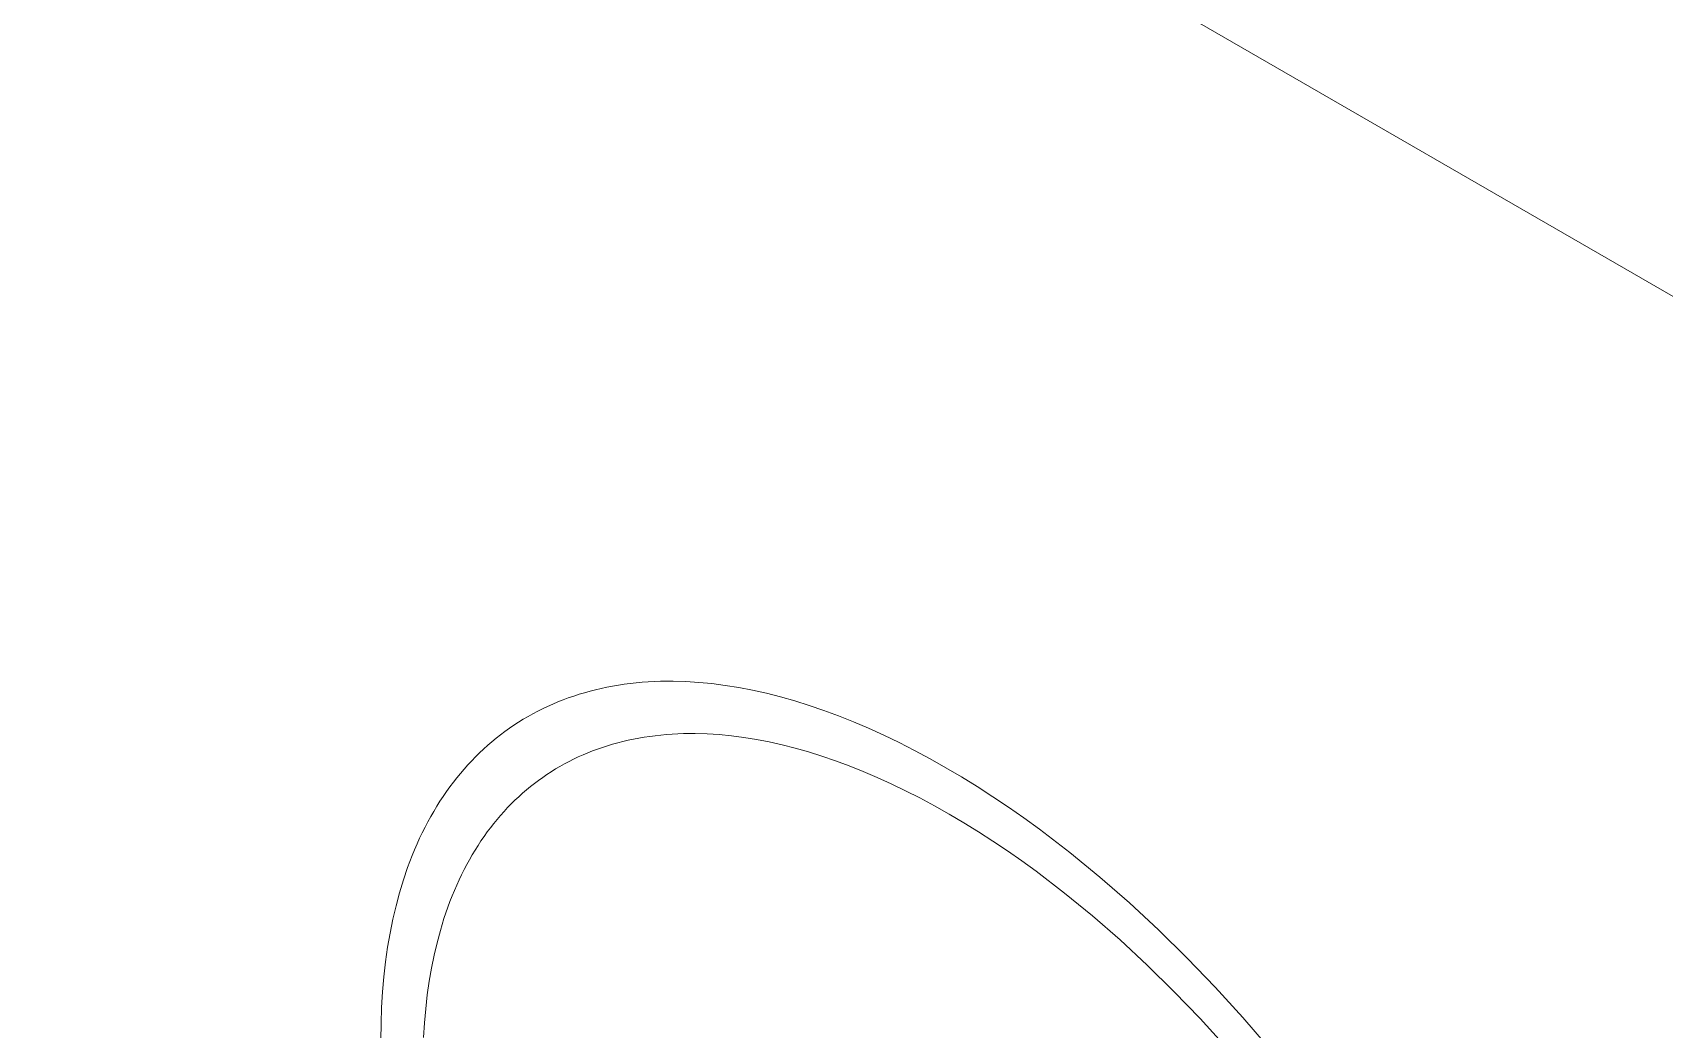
# Model space of a CAD drawing. Header units: millimetres. Extents: x -279 to 4999, y 61 to 3536.
# Drawn here: x 3606.73 to 3639.67, y 1863.45 to 1883.57 of the extents above; entities that cross this region are included whole.
import ezdxf

# ---------------------------------------------------------------- set-up
doc = ezdxf.new("R2010")
doc.units = ezdxf.units.MM
doc.layers.add('ZANO_R', color=7, linetype='Continuous', lineweight=0)

msp = doc.modelspace()

# ---------------------------------------------------------------- linework, layer by layer
at = {"layer": 'ZANO_R'}
for p, q in [((3430.501, 1999.105), (4568.337, 1342.175)), ((3617.65, 1870.176), (3617.542, 1870.139)), ((3617.759, 1870.211), (3617.65, 1870.176)), ((3617.869, 1870.244), (3617.759, 1870.211)), ((3617.98, 1870.275), (3617.869, 1870.244)), ((3618.092, 1870.304), (3617.98, 1870.275)), ((3618.206, 1870.33), (3618.092, 1870.304)), ((3618.32, 1870.354), (3618.206, 1870.33)), ((3618.436, 1870.377), (3618.32, 1870.354)), ((3618.554, 1870.396), (3618.436, 1870.377)), ((3618.672, 1870.414), (3618.554, 1870.396)), ((3618.791, 1870.429), (3618.672, 1870.414)), ((3618.912, 1870.443), (3618.791, 1870.429)), ((3619.033, 1870.454), (3618.912, 1870.443)), ((3619.156, 1870.463), (3619.033, 1870.454)), ((3619.28, 1870.469), (3619.156, 1870.463)), ((3619.405, 1870.473), (3619.28, 1870.469)), ((3619.531, 1870.475), (3619.405, 1870.473)), ((3619.658, 1870.475), (3619.531, 1870.475)), ((3619.915, 1870.468), (3619.658, 1870.475)), ((3620.177, 1870.452), (3619.915, 1870.468)), ((3620.442, 1870.426), (3620.177, 1870.452)), ((3620.711, 1870.391), (3620.442, 1870.426)), ((3620.985, 1870.347), (3620.711, 1870.391)), ((3621.262, 1870.294), (3620.985, 1870.347)), ((3621.542, 1870.231), (3621.262, 1870.294)), ((3621.826, 1870.159), (3621.542, 1870.231)), ((3622.114, 1870.078), (3621.826, 1870.159)), ((3616.924, 1869.87), (3616.826, 1869.818)), ((3617.024, 1869.92), (3616.924, 1869.87)), ((3617.125, 1869.968), (3617.024, 1869.92)), ((3617.228, 1870.014), (3617.125, 1869.968)), ((3617.331, 1870.058), (3617.228, 1870.014)), ((3617.436, 1870.1), (3617.331, 1870.058)), ((3617.542, 1870.139), (3617.436, 1870.1)), ((3622.405, 1869.987), (3622.114, 1870.078)), ((3622.699, 1869.886), (3622.405, 1869.987)), ((3622.997, 1869.776), (3622.699, 1869.886)), ((3616.354, 1869.526), (3616.263, 1869.461)), ((3616.445, 1869.588), (3616.354, 1869.526)), ((3616.538, 1869.649), (3616.445, 1869.588)), ((3616.633, 1869.708), (3616.538, 1869.649)), ((3616.729, 1869.764), (3616.633, 1869.708)), ((3616.826, 1869.818), (3616.729, 1869.764)), ((3623.298, 1869.656), (3622.997, 1869.776)), ((3623.601, 1869.526), (3623.298, 1869.656)), ((3623.908, 1869.387), (3623.601, 1869.526)), ((3615.916, 1869.182), (3615.833, 1869.107)), ((3616.001, 1869.255), (3615.916, 1869.182)), ((3616.087, 1869.326), (3616.001, 1869.255)), ((3616.174, 1869.394), (3616.087, 1869.326)), ((3616.263, 1869.461), (3616.174, 1869.394)), ((3618.232, 1869.14), (3618.334, 1869.173)), ((3618.334, 1869.173), (3618.436, 1869.204)), ((3618.436, 1869.204), (3618.54, 1869.232)), ((3618.54, 1869.232), (3618.644, 1869.259)), ((3618.644, 1869.259), (3618.75, 1869.284)), ((3618.75, 1869.284), (3618.857, 1869.306)), ((3618.857, 1869.306), (3618.965, 1869.327)), ((3618.965, 1869.327), (3619.074, 1869.345)), ((3619.074, 1869.345), (3619.184, 1869.362)), ((3619.184, 1869.362), (3619.295, 1869.376)), ((3619.295, 1869.376), (3619.407, 1869.388)), ((3619.407, 1869.388), (3619.521, 1869.399)), ((3619.521, 1869.399), (3619.635, 1869.407)), ((3619.635, 1869.407), (3619.75, 1869.413)), ((3619.75, 1869.413), (3619.867, 1869.417)), ((3619.867, 1869.417), (3619.984, 1869.419)), ((3619.984, 1869.419), (3620.102, 1869.419)), ((3620.102, 1869.419), (3620.342, 1869.412)), ((3620.342, 1869.412), (3620.586, 1869.397)), ((3620.586, 1869.397), (3620.833, 1869.373)), ((3620.833, 1869.373), (3621.084, 1869.341)), ((3621.084, 1869.341), (3621.338, 1869.3)), ((3621.338, 1869.3), (3621.596, 1869.25)), ((3621.596, 1869.25), (3621.857, 1869.192)), ((3621.857, 1869.192), (3622.122, 1869.125)), ((3624.218, 1869.238), (3623.908, 1869.387)), ((3624.53, 1869.079), (3624.218, 1869.238)), ((3615.592, 1868.87), (3615.515, 1868.787)), ((3615.671, 1868.951), (3615.592, 1868.87)), ((3615.751, 1869.03), (3615.671, 1868.951)), ((3615.833, 1869.107), (3615.751, 1869.03)), ((3617.465, 1868.807), (3617.556, 1868.855)), ((3617.556, 1868.855), (3617.649, 1868.902)), ((3617.649, 1868.902), (3617.744, 1868.947)), ((3617.744, 1868.947), (3617.839, 1868.989)), ((3617.839, 1868.989), (3617.936, 1869.03)), ((3617.936, 1869.03), (3618.033, 1869.069)), ((3618.033, 1869.069), (3618.132, 1869.106)), ((3618.132, 1869.106), (3618.232, 1869.14)), ((3622.122, 1869.125), (3622.39, 1869.049)), ((3622.39, 1869.049), (3622.661, 1868.964)), ((3622.661, 1868.964), (3622.935, 1868.87)), ((3622.935, 1868.87), (3623.212, 1868.767)), ((3624.845, 1868.909), (3624.53, 1869.079)), ((3625.162, 1868.73), (3624.845, 1868.909)), ((3615.292, 1868.526), (3615.221, 1868.435)), ((3615.365, 1868.615), (3615.292, 1868.526)), ((3615.439, 1868.702), (3615.365, 1868.615)), ((3615.515, 1868.787), (3615.439, 1868.702)), ((3616.941, 1868.474), (3617.025, 1868.535)), ((3617.025, 1868.535), (3617.11, 1868.593)), ((3617.11, 1868.593), (3617.197, 1868.649)), ((3617.197, 1868.649), (3617.285, 1868.704)), ((3617.285, 1868.704), (3617.374, 1868.756)), ((3617.374, 1868.756), (3617.465, 1868.807)), ((3623.212, 1868.767), (3623.492, 1868.656)), ((3623.492, 1868.656), (3623.775, 1868.535)), ((3623.775, 1868.535), (3624.061, 1868.405)), ((3625.481, 1868.542), (3625.162, 1868.73)), ((3625.797, 1868.347), (3625.481, 1868.542)), ((3615.083, 1868.247), (3615.016, 1868.15)), ((3615.151, 1868.342), (3615.083, 1868.247)), ((3615.221, 1868.435), (3615.151, 1868.342)), ((3616.54, 1868.144), (3616.618, 1868.214)), ((3616.618, 1868.214), (3616.696, 1868.282)), ((3616.696, 1868.282), (3616.777, 1868.348)), ((3616.777, 1868.348), (3616.858, 1868.412)), ((3616.858, 1868.412), (3616.941, 1868.474)), ((3624.061, 1868.405), (3624.349, 1868.266)), ((3624.349, 1868.266), (3624.64, 1868.118)), ((3626.113, 1868.143), (3625.797, 1868.347)), ((3614.888, 1867.95), (3614.826, 1867.847)), ((3614.951, 1868.051), (3614.888, 1867.95)), ((3615.016, 1868.15), (3614.951, 1868.051)), ((3616.244, 1867.846), (3616.316, 1867.924)), ((3616.316, 1867.924), (3616.389, 1867.999)), ((3616.389, 1867.999), (3616.464, 1868.073)), ((3616.464, 1868.073), (3616.54, 1868.144)), ((3624.64, 1868.118), (3624.933, 1867.961)), ((3624.933, 1867.961), (3625.229, 1867.794)), ((3626.427, 1867.933), (3626.113, 1868.143)), ((3626.739, 1867.715), (3626.427, 1867.933)), ((3614.65, 1867.527), (3614.595, 1867.416)), ((3614.707, 1867.636), (3614.65, 1867.527)), ((3614.766, 1867.742), (3614.707, 1867.636)), ((3614.826, 1867.847), (3614.766, 1867.742)), ((3615.97, 1867.518), (3616.036, 1867.603)), ((3616.036, 1867.603), (3616.104, 1867.686)), ((3616.104, 1867.686), (3616.173, 1867.767)), ((3616.173, 1867.767), (3616.244, 1867.846)), ((3625.229, 1867.794), (3625.525, 1867.619)), ((3625.525, 1867.619), (3625.82, 1867.436)), ((3627.05, 1867.49), (3626.739, 1867.715)), ((3614.541, 1867.304), (3614.489, 1867.19)), ((3614.595, 1867.416), (3614.541, 1867.304)), ((3615.719, 1867.161), (3615.779, 1867.253)), ((3615.779, 1867.253), (3615.841, 1867.343)), ((3615.841, 1867.343), (3615.905, 1867.432)), ((3615.905, 1867.432), (3615.97, 1867.518)), ((3625.82, 1867.436), (3626.114, 1867.247)), ((3626.114, 1867.247), (3626.406, 1867.051)), ((3627.665, 1867.019), (3627.05, 1867.49)), ((3614.39, 1866.955), (3614.343, 1866.835)), ((3614.439, 1867.073), (3614.39, 1866.955)), ((3614.489, 1867.19), (3614.439, 1867.073)), ((3615.492, 1866.774), (3615.546, 1866.873)), ((3615.546, 1866.873), (3615.602, 1866.971)), ((3615.602, 1866.971), (3615.66, 1867.067)), ((3615.66, 1867.067), (3615.719, 1867.161)), ((3626.406, 1867.051), (3626.697, 1866.848)), ((3628.272, 1866.523), (3627.665, 1867.019)), ((3614.298, 1866.713), (3614.213, 1866.464)), ((3614.343, 1866.835), (3614.298, 1866.713)), ((3615.337, 1866.465), (3615.387, 1866.57)), ((3615.387, 1866.57), (3615.439, 1866.673)), ((3615.439, 1866.673), (3615.492, 1866.774)), ((3626.697, 1866.848), (3626.986, 1866.638)), ((3626.986, 1866.638), (3627.559, 1866.2)), ((3614.135, 1866.207), (3614.064, 1865.942)), ((3614.213, 1866.464), (3614.135, 1866.207)), ((3615.197, 1866.14), (3615.242, 1866.25)), ((3615.242, 1866.25), (3615.289, 1866.359)), ((3615.289, 1866.359), (3615.337, 1866.465)), ((3628.87, 1866.001), (3628.272, 1866.523)), ((3614.064, 1865.942), (3614, 1865.671)), ((3615.032, 1865.683), (3615.111, 1865.915)), ((3615.111, 1865.915), (3615.153, 1866.029)), ((3615.153, 1866.029), (3615.197, 1866.14)), ((3627.559, 1866.2), (3628.125, 1865.738)), ((3629.458, 1865.455), (3628.87, 1866.001)), ((3614, 1865.671), (3613.943, 1865.392)), ((3614.959, 1865.443), (3615.032, 1865.683)), ((3628.125, 1865.738), (3628.682, 1865.252)), ((3613.943, 1865.392), (3613.894, 1865.105)), ((3614.893, 1865.197), (3614.959, 1865.443)), ((3628.682, 1865.252), (3629.229, 1864.744)), ((3630.035, 1864.887), (3629.458, 1865.455)), ((3613.894, 1865.105), (3613.852, 1864.812)), ((3614.78, 1864.684), (3614.833, 1864.944)), ((3614.833, 1864.944), (3614.893, 1865.197)), ((3630.601, 1864.299), (3630.035, 1864.887)), ((3613.852, 1864.812), (3613.818, 1864.511)), ((3614.734, 1864.418), (3614.78, 1864.684)), ((3629.229, 1864.744), (3629.767, 1864.215)), ((3613.818, 1864.511), (3613.791, 1864.204)), ((3614.695, 1864.144), (3614.734, 1864.418)), ((3631.154, 1863.69), (3630.601, 1864.299)), ((3613.791, 1864.204), (3613.772, 1863.889)), ((3614.663, 1863.864), (3614.695, 1864.144)), ((3629.767, 1864.215), (3630.294, 1863.666)), ((3613.772, 1863.889), (3613.761, 1863.567)), ((3614.621, 1863.285), (3614.638, 1863.578)), ((3614.638, 1863.578), (3614.663, 1863.864)), ((3630.294, 1863.666), (3630.809, 1863.099)), ((3631.694, 1863.063), (3631.154, 1863.69)), ((3613.761, 1863.567), (3613.758, 1863.239))]:
    msp.add_line(p, q, dxfattribs=at)

doc.saveas('drawing.dxf')
